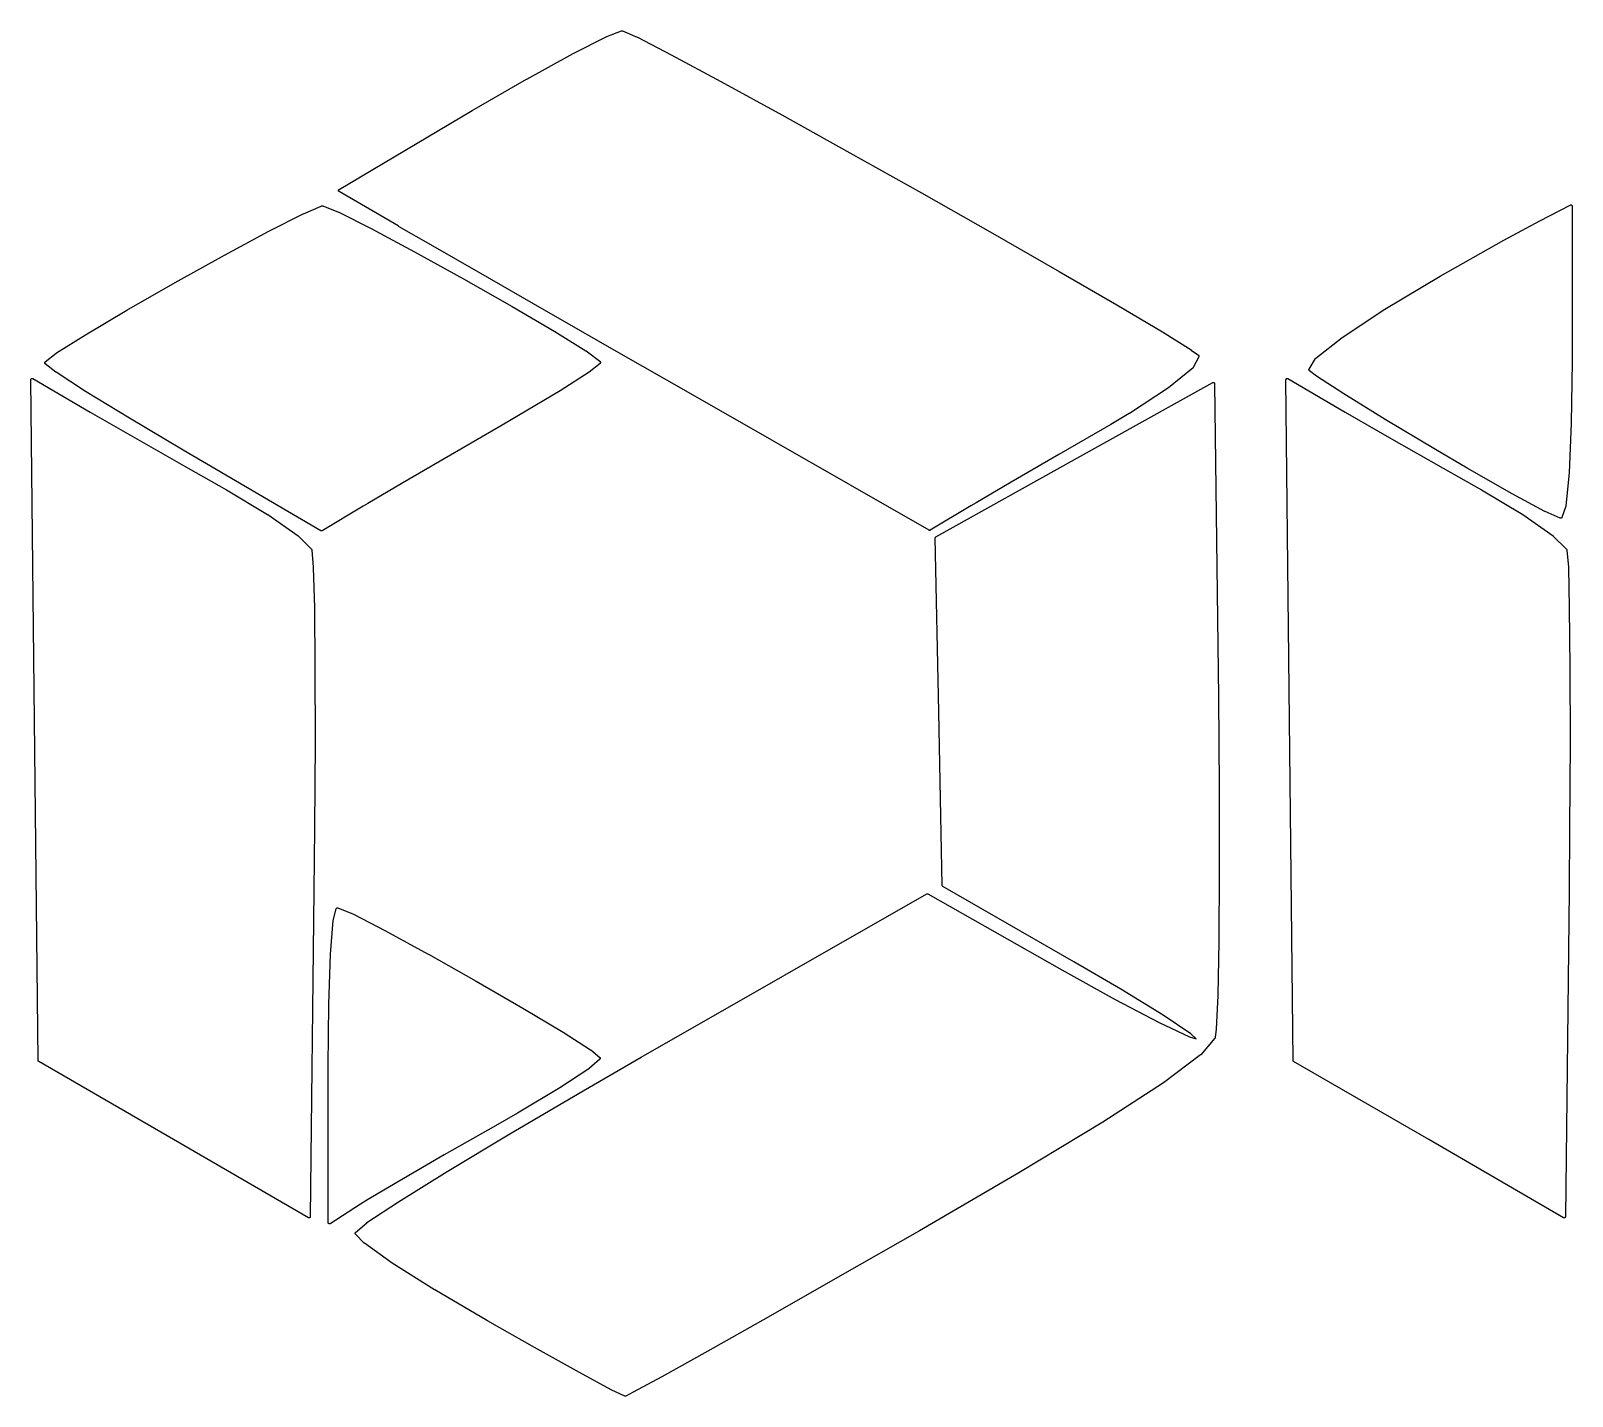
# Model space of a CAD drawing. Header units: inches. Extents: x 37 to 422, y 22 to 313.
# Drawn here: x 97.22 to 116.56, y 246 to 263.13 of the extents above; entities that cross this region are included whole.
import ezdxf

# ---------------------------------------------------------------- set-up
doc = ezdxf.new("R2010")
doc.units = ezdxf.units.IN
doc.header["$MEASUREMENT"] = 0
doc.layers.add('Etching', color=142, linetype='Continuous')

msp = doc.modelspace()

# ---------------------------------------------------------------- linework, layer by layer
at = {"layer": 'Etching', "linetype": 'Continuous'}
for p, q in [((104.024, 262.843), (104.444, 263.055)), ((104.444, 263.056), (104.63, 263.125)), ((104.444, 263.055), (104.444, 263.056)), ((104.444, 263.055), (104.444, 263.055)), ((104.63, 263.125), (104.63, 263.125)), ((104.63, 263.125), (104.63, 263.125)), ((104.63, 263.125), (104.633, 263.125)), ((104.633, 263.125), (104.636, 263.126)), ((104.636, 263.126), (104.636, 263.126)), ((104.636, 263.126), (104.639, 263.125)), ((104.636, 263.126), (104.636, 263.126)), ((104.639, 263.125), (104.639, 263.125)), ((104.639, 263.125), (104.639, 263.124)), ((104.639, 263.124), (104.642, 263.124)), ((104.642, 263.124), (104.825, 263.046)), ((104.825, 263.046), (104.825, 263.045)), ((104.825, 263.045), (104.828, 263.045)), ((104.828, 263.045), (105.254, 262.825)), ((103.439, 262.521), (104.021, 262.843)), ((104.021, 262.843), (104.021, 262.843)), ((104.021, 262.843), (104.024, 262.843)), ((105.254, 262.825), (105.254, 262.825)), ((105.254, 262.825), (105.254, 262.825)), ((105.254, 262.825), (105.875, 262.491)), ((102.755, 262.127), (103.436, 262.521)), ((103.436, 262.521), (103.436, 262.521)), ((103.436, 262.521), (103.439, 262.521)), ((105.875, 262.491), (105.875, 262.491)), ((105.875, 262.491), (105.875, 262.491)), ((105.875, 262.491), (106.64, 262.072)), ((101.084, 261.137), (102.755, 262.127)), ((102.755, 262.127), (102.755, 262.127)), ((102.755, 262.127), (102.755, 262.127)), ((106.64, 262.072), (106.64, 262.072)), ((106.64, 262.072), (106.64, 262.072)), ((106.64, 262.072), (107.495, 261.596)), ((107.495, 261.596), (107.495, 261.596)), ((107.495, 261.596), (107.495, 261.596)), ((107.495, 261.596), (108.395, 261.092)), ((101.075, 261.124), (101.078, 261.126)), ((101.075, 261.123), (101.075, 261.124)), ((101.075, 261.124), (101.075, 261.124)), ((101.078, 261.121), (101.075, 261.123)), ((101.078, 261.131), (101.081, 261.133)), ((101.078, 261.129), (101.078, 261.131)), ((101.078, 261.128), (101.078, 261.129)), ((101.078, 261.129), (101.078, 261.129)), ((101.078, 261.126), (101.078, 261.128)), ((101.078, 261.119), (101.078, 261.121)), ((101.078, 261.118), (101.078, 261.119)), ((101.078, 261.119), (101.078, 261.119)), ((101.078, 261.116), (101.078, 261.118)), ((101.081, 261.114), (101.078, 261.116)), ((101.081, 261.135), (101.084, 261.137)), ((101.081, 261.133), (101.081, 261.135)), ((101.081, 261.133), (101.081, 261.133)), ((101.081, 261.133), (101.081, 261.133)), ((101.081, 261.112), (101.081, 261.114)), ((101.081, 261.114), (101.081, 261.114)), ((101.081, 261.114), (101.081, 261.114)), ((101.084, 261.111), (101.081, 261.112)), ((101.825, 260.679), (101.084, 261.111)), ((100.637, 260.832), (100.862, 260.928)), ((100.862, 260.928), (100.865, 260.929)), ((100.865, 260.929), (100.877, 260.93)), ((100.865, 260.929), (100.865, 260.929)), ((100.877, 260.93), (100.88, 260.931)), ((100.877, 260.93), (100.877, 260.93)), ((100.88, 260.931), (100.88, 260.93)), ((100.88, 260.93), (100.883, 260.93)), ((100.883, 260.93), (100.883, 260.93)), ((100.883, 260.93), (100.883, 260.93)), ((100.883, 260.93), (101.078, 260.852)), ((108.395, 261.092), (108.395, 261.092)), ((108.395, 261.092), (108.395, 261.092)), ((108.395, 261.092), (109.286, 260.587)), ((116.153, 260.741), (116.534, 260.941)), ((116.534, 260.941), (116.537, 260.942)), ((116.537, 260.942), (116.54, 260.942)), ((116.54, 260.942), (116.54, 260.942)), ((116.54, 260.942), (116.54, 260.942)), ((116.54, 260.942), (116.543, 260.942)), ((116.543, 260.942), (116.546, 260.942)), ((116.546, 260.942), (116.546, 260.942)), ((116.546, 260.942), (116.546, 260.942)), ((116.546, 260.942), (116.549, 260.941)), ((116.549, 260.941), (116.549, 260.941)), ((116.549, 260.941), (116.549, 260.94)), ((116.549, 260.94), (116.549, 260.94)), ((116.549, 260.94), (116.552, 260.939)), ((116.552, 260.939), (116.555, 260.937)), ((116.555, 260.937), (116.555, 260.937)), ((116.555, 260.937), (116.555, 260.937)), ((116.555, 260.937), (116.555, 260.935)), ((116.555, 260.935), (116.555, 260.933)), ((116.555, 260.933), (116.555, 260.932)), ((116.555, 260.932), (116.558, 260.932)), ((116.558, 260.932), (116.558, 260.93)), ((116.558, 260.93), (116.558, 260.927)), ((116.558, 260.927), (116.558, 258.974)), ((100.205, 260.613), (100.634, 260.831)), ((100.634, 260.831), (100.634, 260.832)), ((100.634, 260.832), (100.637, 260.832)), ((101.078, 260.852), (101.078, 260.852)), ((101.078, 260.852), (101.081, 260.852)), ((101.081, 260.852), (101.486, 260.647)), ((115.7, 260.499), (116.153, 260.741)), ((116.153, 260.741), (116.153, 260.741)), ((116.153, 260.741), (116.153, 260.741)), ((99.647, 260.311), (100.205, 260.613)), ((100.205, 260.613), (100.205, 260.613)), ((100.205, 260.613), (100.205, 260.613)), ((101.486, 260.647), (101.486, 260.647)), ((101.486, 260.647), (101.486, 260.647)), ((101.486, 260.647), (102.032, 260.354)), ((101.84, 260.669), (101.825, 260.679)), ((101.825, 260.679), (101.825, 260.679)), ((102.236, 260.441), (101.84, 260.669)), ((101.84, 260.669), (101.84, 260.669)), ((101.84, 260.669), (101.84, 260.669)), ((109.286, 260.587), (109.286, 260.587)), ((109.286, 260.587), (109.286, 260.587)), ((109.286, 260.587), (110.12, 260.109)), ((102.032, 260.354), (102.032, 260.354)), ((102.032, 260.354), (102.032, 260.354)), ((102.032, 260.354), (102.647, 260.014)), ((102.863, 260.081), (102.236, 260.441)), ((102.236, 260.441), (102.236, 260.441)), ((102.236, 260.441), (102.236, 260.441)), ((114.902, 260.05), (115.7, 260.499)), ((115.7, 260.499), (115.7, 260.499)), ((115.7, 260.499), (115.7, 260.499)), ((99.029, 259.967), (99.647, 260.311)), ((99.647, 260.311), (99.647, 260.311)), ((99.647, 260.311), (99.647, 260.311)), ((98.423, 259.622), (99.029, 259.967)), ((99.029, 259.967), (99.029, 259.967)), ((99.029, 259.967), (99.029, 259.967)), ((102.647, 260.014), (102.647, 260.014)), ((102.647, 260.014), (102.647, 260.014)), ((102.647, 260.014), (103.256, 259.667)), ((103.661, 259.623), (102.863, 260.081)), ((102.863, 260.081), (102.863, 260.081)), ((102.863, 260.081), (102.863, 260.081)), ((110.12, 260.109), (110.12, 260.109)), ((110.12, 260.109), (110.12, 260.109)), ((110.12, 260.109), (110.846, 259.687)), ((114.209, 259.634), (114.902, 260.05)), ((114.902, 260.05), (114.902, 260.05)), ((114.902, 260.05), (114.902, 260.05)), ((97.904, 259.314), (98.423, 259.622)), ((98.423, 259.622), (98.423, 259.622)), ((98.423, 259.622), (98.423, 259.622)), ((103.256, 259.667), (103.256, 259.667)), ((103.256, 259.667), (103.256, 259.667)), ((103.256, 259.667), (103.793, 259.353)), ((104.567, 259.103), (103.661, 259.623)), ((103.661, 259.623), (103.661, 259.623)), ((103.661, 259.623), (103.661, 259.623)), ((110.846, 259.687), (110.846, 259.687)), ((110.846, 259.687), (110.846, 259.687)), ((110.846, 259.687), (111.416, 259.349)), ((113.672, 259.28), (114.209, 259.633)), ((114.209, 259.633), (114.209, 259.634)), ((114.209, 259.633), (114.209, 259.633)), ((97.538, 259.085), (97.901, 259.314)), ((97.901, 259.314), (97.901, 259.314)), ((97.901, 259.314), (97.904, 259.314)), ((103.793, 259.353), (103.793, 259.353)), ((103.793, 259.353), (103.793, 259.353)), ((103.793, 259.353), (104.183, 259.112)), ((111.416, 259.349), (111.416, 259.349)), ((111.416, 259.349), (111.416, 259.349)), ((111.416, 259.349), (111.776, 259.123)), ((113.342, 259.02), (113.672, 259.279)), ((113.672, 259.279), (113.672, 259.28)), ((113.672, 259.28), (113.672, 259.28)), ((97.397, 258.974), (97.535, 259.084)), ((97.535, 259.084), (97.538, 259.085)), ((97.538, 259.085), (97.538, 259.085)), ((104.183, 259.112), (104.183, 259.112)), ((104.183, 259.112), (104.186, 259.112)), ((104.186, 259.112), (104.357, 258.984)), ((104.357, 258.984), (104.357, 258.983)), ((104.357, 258.983), (104.36, 258.983)), ((104.36, 258.983), (104.36, 258.982)), ((104.36, 258.982), (104.36, 258.981)), ((104.36, 258.981), (104.36, 258.979)), ((104.36, 258.979), (104.36, 258.978)), ((104.36, 258.978), (104.363, 258.972)), ((105.527, 258.554), (104.567, 259.103)), ((104.567, 259.103), (104.567, 259.103)), ((111.776, 259.123), (111.776, 259.123)), ((111.776, 259.123), (111.776, 259.122)), ((111.776, 259.122), (111.869, 259.056)), ((111.872, 259.037), (111.803, 258.903)), ((111.869, 259.056), (111.869, 259.056)), ((111.869, 259.056), (111.869, 259.056)), ((111.869, 259.056), (111.872, 259.054)), ((111.872, 259.054), (111.872, 259.052)), ((111.872, 259.052), (111.872, 259.052)), ((111.872, 259.052), (111.872, 259.052)), ((111.872, 259.052), (111.875, 259.049)), ((111.875, 259.04), (111.872, 259.037)), ((111.872, 259.037), (111.872, 259.037)), ((111.872, 259.037), (111.872, 259.037)), ((111.875, 259.049), (111.875, 259.047)), ((111.875, 259.047), (111.875, 259.047)), ((111.875, 259.047), (111.875, 259.047)), ((111.875, 259.047), (111.875, 259.045)), ((111.875, 259.045), (111.875, 259.042)), ((111.875, 259.042), (111.875, 259.042)), ((111.875, 259.042), (111.875, 259.042)), ((111.875, 259.042), (111.875, 259.04)), ((113.258, 258.883), (113.336, 259.016)), ((113.336, 259.016), (113.339, 259.018)), ((113.336, 259.016), (113.336, 259.016)), ((113.336, 259.016), (113.336, 259.016)), ((113.339, 259.018), (113.339, 259.02)), ((113.339, 259.02), (113.342, 259.02)), ((113.342, 259.02), (113.342, 259.02)), ((97.394, 258.97), (97.397, 258.972)), ((97.394, 258.968), (97.394, 258.97)), ((97.394, 258.97), (97.394, 258.97)), ((97.394, 258.97), (97.394, 258.97)), ((97.394, 258.965), (97.394, 258.968)), ((97.394, 258.962), (97.394, 258.965)), ((97.394, 258.965), (97.394, 258.965)), ((97.394, 258.965), (97.394, 258.965)), ((97.394, 258.96), (97.394, 258.962)), ((97.394, 258.959), (97.394, 258.96)), ((97.394, 258.96), (97.394, 258.96)), ((97.394, 258.958), (97.394, 258.959)), ((97.394, 258.955), (97.394, 258.958)), ((97.397, 258.953), (97.394, 258.955)), ((97.394, 258.955), (97.394, 258.955)), ((97.394, 258.955), (97.394, 258.955)), ((97.397, 258.972), (97.397, 258.974)), ((97.397, 258.974), (97.397, 258.974)), ((97.397, 258.974), (97.397, 258.974)), ((97.397, 258.951), (97.397, 258.953)), ((97.532, 258.845), (97.397, 258.951)), ((97.397, 258.951), (97.397, 258.951)), ((97.397, 258.951), (97.397, 258.951)), ((97.535, 258.844), (97.532, 258.845)), ((97.532, 258.845), (97.532, 258.845)), ((97.904, 258.604), (97.535, 258.844)), ((104.222, 258.844), (103.859, 258.612)), ((104.225, 258.845), (104.222, 258.845)), ((104.222, 258.845), (104.222, 258.844)), ((104.36, 258.955), (104.225, 258.845)), ((104.363, 258.957), (104.36, 258.956)), ((104.36, 258.956), (104.36, 258.955)), ((104.363, 258.972), (104.363, 258.97)), ((104.363, 258.97), (104.366, 258.968)), ((104.366, 258.962), (104.363, 258.96)), ((104.363, 258.96), (104.363, 258.959)), ((104.363, 258.959), (104.363, 258.958)), ((104.363, 258.958), (104.363, 258.957)), ((104.366, 258.968), (104.366, 258.968)), ((104.366, 258.968), (104.366, 258.967)), ((104.366, 258.967), (104.366, 258.965)), ((104.366, 258.965), (104.366, 258.963)), ((104.366, 258.963), (104.366, 258.962)), ((104.366, 258.962), (104.366, 258.962)), ((111.8, 258.898), (111.491, 258.648)), ((111.803, 258.9), (111.8, 258.899)), ((111.8, 258.899), (111.8, 258.899)), ((111.8, 258.899), (111.8, 258.898)), ((111.803, 258.903), (111.803, 258.902)), ((111.803, 258.902), (111.803, 258.902)), ((111.803, 258.902), (111.803, 258.9)), ((113.255, 258.878), (113.258, 258.88)), ((113.255, 258.877), (113.255, 258.878)), ((113.255, 258.875), (113.255, 258.877)), ((113.255, 258.877), (113.255, 258.877)), ((113.255, 258.873), (113.255, 258.875)), ((113.255, 258.872), (113.255, 258.873)), ((113.258, 258.87), (113.255, 258.872)), ((113.255, 258.872), (113.255, 258.872)), ((113.258, 258.882), (113.258, 258.883)), ((113.258, 258.88), (113.258, 258.882)), ((113.258, 258.882), (113.258, 258.882)), ((113.258, 258.868), (113.258, 258.87)), ((113.258, 258.867), (113.258, 258.868)), ((113.258, 258.865), (113.258, 258.867)), ((113.258, 258.867), (113.258, 258.867)), ((113.261, 258.864), (113.258, 258.865)), ((113.261, 258.863), (113.261, 258.864)), ((113.351, 258.796), (113.261, 258.863)), ((113.261, 258.863), (113.261, 258.863)), ((113.351, 258.795), (113.351, 258.796)), ((113.351, 258.796), (113.351, 258.796)), ((113.693, 258.573), (113.351, 258.795)), ((116.558, 258.974), (116.546, 258.207)), ((116.558, 258.974), (116.558, 258.974)), ((116.558, 258.974), (116.558, 258.974)), ((97.217, 258.755), (97.22, 258.757)), ((97.217, 258.752), (97.217, 258.755)), ((97.217, 258.755), (97.217, 258.755)), ((97.217, 258.755), (97.217, 258.755)), ((97.217, 258.75), (97.217, 258.752)), ((97.307, 250.211), (97.217, 258.75)), ((97.217, 258.75), (97.217, 258.75)), ((97.217, 258.75), (97.217, 258.75)), ((97.22, 258.76), (97.223, 258.761)), ((97.22, 258.759), (97.22, 258.76)), ((97.22, 258.76), (97.22, 258.76)), ((97.22, 258.757), (97.22, 258.759)), ((97.223, 258.761), (97.226, 258.763)), ((97.226, 258.764), (97.229, 258.765)), ((97.226, 258.763), (97.226, 258.764)), ((97.226, 258.763), (97.226, 258.763)), ((97.226, 258.763), (97.226, 258.763)), ((97.229, 258.765), (97.229, 258.765)), ((97.229, 258.765), (97.229, 258.765)), ((97.229, 258.765), (97.232, 258.765)), ((97.232, 258.765), (97.235, 258.765)), ((97.235, 258.765), (97.235, 258.765)), ((97.235, 258.765), (97.238, 258.764)), ((97.235, 258.765), (97.235, 258.765)), ((97.238, 258.764), (97.241, 258.763)), ((97.241, 258.763), (97.241, 258.763)), ((97.241, 258.763), (97.241, 258.763)), ((97.241, 258.763), (97.961, 258.343)), ((98.456, 258.266), (97.904, 258.604)), ((97.904, 258.604), (97.904, 258.604)), ((97.904, 258.604), (97.904, 258.604)), ((103.859, 258.612), (103.337, 258.299)), ((103.859, 258.612), (103.859, 258.612)), ((103.859, 258.612), (103.859, 258.612)), ((110.312, 257.747), (112.049, 258.713)), ((111.491, 258.647), (111.002, 258.327)), ((111.491, 258.648), (111.491, 258.648)), ((111.491, 258.648), (111.491, 258.647)), ((112.049, 258.714), (112.052, 258.715)), ((112.049, 258.713), (112.049, 258.714)), ((112.052, 258.715), (112.052, 258.715)), ((112.052, 258.715), (112.052, 258.715)), ((112.052, 258.715), (112.055, 258.715)), ((112.055, 258.715), (112.058, 258.715)), ((112.058, 258.715), (112.058, 258.715)), ((112.058, 258.715), (112.058, 258.715)), ((112.058, 258.715), (112.061, 258.714)), ((112.061, 258.714), (112.061, 258.713)), ((112.061, 258.713), (112.061, 258.713)), ((112.061, 258.713), (112.064, 258.713)), ((112.064, 258.713), (112.064, 258.711)), ((112.064, 258.711), (112.067, 258.71)), ((112.067, 258.71), (112.067, 258.71)), ((112.067, 258.71), (112.067, 258.709)), ((112.067, 258.709), (112.067, 258.707)), ((112.067, 258.707), (112.07, 258.705)), ((112.07, 258.705), (112.07, 258.705)), ((112.07, 258.705), (112.07, 258.705)), ((112.07, 258.705), (112.07, 258.702)), ((112.07, 258.702), (112.07, 258.7)), ((112.07, 258.7), (112.118, 254.77)), ((112.964, 258.75), (112.967, 258.752)), ((113.012, 254.48), (112.964, 258.75)), ((112.964, 258.75), (112.964, 258.75)), ((112.964, 258.75), (112.964, 258.75)), ((112.967, 258.757), (112.97, 258.759)), ((112.967, 258.755), (112.967, 258.757)), ((112.967, 258.752), (112.967, 258.755)), ((112.967, 258.755), (112.967, 258.755)), ((112.967, 258.755), (112.967, 258.755)), ((112.97, 258.761), (112.973, 258.763)), ((112.97, 258.76), (112.97, 258.761)), ((112.97, 258.759), (112.97, 258.76)), ((112.97, 258.76), (112.97, 258.76)), ((112.973, 258.763), (112.976, 258.764)), ((112.973, 258.763), (112.973, 258.763)), ((112.973, 258.763), (112.973, 258.763)), ((112.976, 258.764), (112.979, 258.765)), ((112.979, 258.765), (112.979, 258.765)), ((112.979, 258.765), (112.979, 258.765)), ((112.979, 258.765), (112.979, 258.765)), ((112.979, 258.765), (112.982, 258.765)), ((112.982, 258.765), (112.982, 258.765)), ((112.982, 258.765), (112.985, 258.764)), ((112.982, 258.765), (112.982, 258.765)), ((112.985, 258.764), (112.988, 258.763)), ((112.988, 258.763), (112.988, 258.763)), ((112.988, 258.763), (112.988, 258.763)), ((112.988, 258.763), (113.711, 258.343)), ((108.488, 256.861), (105.527, 258.554)), ((105.527, 258.554), (105.527, 258.554)), ((114.212, 258.251), (113.693, 258.573)), ((113.693, 258.573), (113.693, 258.573)), ((113.693, 258.573), (113.693, 258.573)), ((97.961, 258.343), (98.516, 258.026)), ((99.128, 257.867), (98.456, 258.266)), ((98.456, 258.266), (98.456, 258.266)), ((98.456, 258.266), (98.456, 258.266)), ((103.337, 258.299), (103.13, 258.178)), ((103.337, 258.299), (103.337, 258.299)), ((103.337, 258.299), (103.337, 258.299)), ((110.999, 258.326), (110.768, 258.188)), ((111.002, 258.327), (110.999, 258.327)), ((110.999, 258.327), (110.999, 258.326)), ((113.711, 258.343), (114.263, 258.026)), ((114.842, 257.874), (114.212, 258.251)), ((114.212, 258.251), (114.212, 258.251)), ((114.212, 258.251), (114.212, 258.251)), ((116.546, 258.206), (116.519, 257.582)), ((116.546, 258.207), (116.546, 258.207)), ((116.546, 258.207), (116.546, 258.206)), ((98.516, 258.026), (99.191, 257.642)), ((103.13, 258.178), (102.485, 257.804)), ((103.13, 258.178), (103.13, 258.178)), ((103.13, 258.178), (103.13, 258.178)), ((110.768, 258.188), (110.117, 257.813)), ((110.768, 258.188), (110.768, 258.188)), ((110.768, 258.188), (110.768, 258.188)), ((114.263, 258.026), (114.938, 257.642)), ((100.856, 256.855), (99.128, 257.867)), ((99.128, 257.867), (99.128, 257.867)), ((99.128, 257.867), (99.128, 257.867)), ((115.241, 257.639), (114.842, 257.874)), ((114.842, 257.874), (114.842, 257.874)), ((114.842, 257.874), (114.842, 257.874)), ((99.191, 257.642), (99.191, 257.642)), ((99.191, 257.642), (99.674, 257.37)), ((102.485, 257.804), (101.885, 257.456)), ((102.485, 257.804), (102.485, 257.804)), ((108.575, 256.78), (110.312, 257.747)), ((110.117, 257.813), (109.52, 257.464)), ((110.117, 257.813), (110.117, 257.813)), ((110.312, 257.747), (110.312, 257.747)), ((114.938, 257.642), (114.938, 257.642)), ((114.938, 257.642), (115.421, 257.37)), ((115.805, 257.319), (115.241, 257.639)), ((115.241, 257.639), (115.241, 257.639)), ((115.241, 257.639), (115.241, 257.639)), ((101.885, 257.456), (101.447, 257.198)), ((109.52, 257.464), (109.079, 257.205)), ((109.52, 257.464), (109.52, 257.464)), ((116.519, 257.581), (116.477, 257.166)), ((116.519, 257.582), (116.519, 257.582)), ((116.519, 257.582), (116.519, 257.581)), ((99.674, 257.37), (99.674, 257.37)), ((99.674, 257.37), (99.674, 257.369)), ((99.674, 257.369), (100.187, 257.06)), ((115.421, 257.37), (115.421, 257.37)), ((115.421, 257.37), (115.421, 257.369)), ((115.421, 257.369), (115.937, 257.06)), ((116.216, 257.097), (115.805, 257.319)), ((115.805, 257.319), (115.805, 257.319)), ((115.805, 257.319), (115.805, 257.319)), ((100.187, 257.06), (100.187, 257.06)), ((100.187, 257.06), (100.19, 257.06)), ((100.19, 257.06), (100.571, 256.79)), ((101.387, 257.163), (100.874, 256.855)), ((101.447, 257.198), (101.387, 257.163)), ((109.013, 257.166), (108.503, 256.861)), ((109.079, 257.205), (109.013, 257.166)), ((115.937, 257.06), (115.937, 257.06)), ((115.937, 257.06), (115.937, 257.06)), ((115.937, 257.06), (116.321, 256.79)), ((116.219, 257.097), (116.216, 257.097)), ((116.408, 257.013), (116.219, 257.097)), ((116.219, 257.097), (116.219, 257.097)), ((116.477, 257.162), (116.429, 257.022)), ((116.477, 257.166), (116.477, 257.164)), ((116.477, 257.164), (116.477, 257.162)), ((100.859, 256.855), (100.856, 256.855)), ((100.856, 256.855), (100.856, 256.855)), ((100.859, 256.854), (100.859, 256.855)), ((100.862, 256.853), (100.859, 256.854)), ((100.865, 256.853), (100.862, 256.853)), ((100.862, 256.853), (100.862, 256.853)), ((100.862, 256.853), (100.862, 256.853)), ((100.868, 256.853), (100.865, 256.853)), ((100.871, 256.854), (100.868, 256.853)), ((100.868, 256.853), (100.868, 256.853)), ((100.868, 256.853), (100.868, 256.853)), ((100.874, 256.855), (100.871, 256.855)), ((100.871, 256.855), (100.871, 256.855)), ((100.871, 256.855), (100.871, 256.854)), ((108.491, 256.86), (108.488, 256.861)), ((108.488, 256.861), (108.488, 256.861)), ((108.488, 256.861), (108.488, 256.861)), ((108.494, 256.859), (108.491, 256.86)), ((108.497, 256.859), (108.494, 256.859)), ((108.494, 256.859), (108.494, 256.859)), ((108.494, 256.859), (108.494, 256.859)), ((108.494, 256.859), (108.494, 256.859)), ((108.5, 256.86), (108.497, 256.859)), ((108.497, 256.859), (108.497, 256.859)), ((108.497, 256.859), (108.497, 256.859)), ((108.503, 256.861), (108.5, 256.86)), ((108.503, 256.861), (108.503, 256.861)), ((108.503, 256.861), (108.503, 256.861)), ((116.411, 257.012), (116.408, 257.013)), ((116.414, 257.012), (116.411, 257.012)), ((116.417, 257.012), (116.414, 257.012)), ((116.414, 257.012), (116.414, 257.012)), ((116.414, 257.012), (116.414, 257.012)), ((116.42, 257.012), (116.417, 257.012)), ((116.417, 257.012), (116.417, 257.012)), ((116.423, 257.014), (116.42, 257.013)), ((116.42, 257.013), (116.42, 257.012)), ((116.42, 257.012), (116.42, 257.012)), ((116.426, 257.016), (116.423, 257.015)), ((116.423, 257.015), (116.423, 257.014)), ((116.423, 257.014), (116.423, 257.014)), ((116.429, 257.018), (116.426, 257.018)), ((116.426, 257.018), (116.426, 257.017)), ((116.426, 257.017), (116.426, 257.016)), ((116.429, 257.022), (116.429, 257.02)), ((116.429, 257.02), (116.429, 257.018)), ((100.571, 256.79), (100.574, 256.789)), ((100.574, 256.789), (100.574, 256.788)), ((100.574, 256.788), (100.739, 256.623)), ((108.566, 256.767), (108.569, 256.769)), ((108.611, 254.586), (108.566, 256.767)), ((108.566, 256.767), (108.569, 256.767)), ((108.569, 256.767), (108.566, 256.767)), ((108.569, 256.774), (108.572, 256.776)), ((108.569, 256.772), (108.569, 256.774)), ((108.569, 256.769), (108.569, 256.772)), ((108.569, 256.772), (108.569, 256.772)), ((108.569, 256.772), (108.569, 256.772)), ((108.572, 256.778), (108.575, 256.78)), ((108.572, 256.777), (108.572, 256.778)), ((108.572, 256.776), (108.572, 256.777)), ((108.572, 256.777), (108.572, 256.777)), ((108.575, 256.78), (108.575, 256.78)), ((108.575, 256.78), (108.575, 256.78)), ((116.321, 256.79), (116.321, 256.789)), ((116.321, 256.789), (116.321, 256.788)), ((116.321, 256.788), (116.486, 256.623)), ((100.739, 256.623), (100.739, 256.621)), ((100.739, 256.621), (100.742, 256.619)), ((100.742, 256.619), (100.742, 256.619)), ((100.742, 256.619), (100.742, 256.619)), ((100.742, 256.619), (100.742, 256.617)), ((100.742, 256.617), (100.742, 256.613)), ((100.742, 256.613), (100.76, 256.397)), ((116.486, 256.623), (116.489, 256.621)), ((116.489, 256.621), (116.489, 256.619)), ((116.489, 256.619), (116.489, 256.619)), ((116.489, 256.619), (116.489, 256.619)), ((116.489, 256.619), (116.489, 256.617)), ((116.489, 256.617), (116.489, 256.613)), ((116.489, 256.613), (116.51, 256.397)), ((100.76, 256.397), (100.76, 256.397)), ((100.76, 256.397), (100.76, 256.396)), ((100.76, 256.396), (100.775, 255.89)), ((116.51, 256.397), (116.51, 256.397)), ((116.51, 256.397), (116.51, 256.396)), ((116.51, 256.396), (116.522, 255.89)), ((100.775, 255.89), (100.775, 255.89)), ((100.775, 255.89), (100.775, 255.89)), ((100.775, 255.89), (100.781, 255.143)), ((116.522, 255.89), (116.522, 255.89)), ((116.522, 255.89), (116.522, 255.89)), ((116.522, 255.89), (116.528, 255.143)), ((100.781, 255.143), (100.781, 255.143)), ((100.781, 255.143), (100.781, 255.143)), ((100.781, 255.143), (100.784, 254.205)), ((116.528, 255.143), (116.528, 255.143)), ((116.528, 255.143), (116.528, 255.143)), ((116.528, 255.143), (116.531, 254.205)), ((112.118, 254.77), (112.118, 254.77)), ((112.118, 254.77), (112.118, 254.77)), ((112.118, 254.77), (112.127, 253.633)), ((108.653, 252.406), (108.611, 254.586)), ((113.057, 250.211), (113.012, 254.48)), ((113.012, 254.48), (113.012, 254.48)), ((100.784, 254.205), (100.778, 253.125)), ((100.784, 254.205), (100.784, 254.205)), ((100.784, 254.205), (100.784, 254.205)), ((116.531, 254.205), (116.525, 253.125)), ((116.531, 254.205), (116.531, 254.205)), ((116.531, 254.205), (116.531, 254.205)), ((112.127, 253.633), (112.127, 253.633)), ((112.127, 253.633), (112.127, 253.633)), ((112.127, 253.633), (112.13, 252.595)), ((100.778, 253.125), (100.769, 252.337)), ((100.778, 253.125), (100.778, 253.125)), ((100.778, 253.125), (100.778, 253.125)), ((116.525, 253.125), (116.519, 252.337)), ((116.525, 253.125), (116.525, 253.125)), ((116.525, 253.125), (116.525, 253.125)), ((112.13, 252.595), (112.124, 251.709)), ((112.13, 252.595), (112.13, 252.595)), ((112.13, 252.595), (112.13, 252.595)), ((108.653, 252.404), (108.653, 252.406)), ((108.653, 252.401), (108.653, 252.404)), ((108.656, 252.399), (108.653, 252.401)), ((108.653, 252.401), (108.653, 252.401)), ((108.653, 252.401), (108.653, 252.401)), ((100.769, 252.337), (100.724, 248.252)), ((100.769, 252.337), (100.769, 252.337)), ((100.769, 252.337), (100.769, 252.337)), ((104.876, 250.251), (108.458, 252.3)), ((108.458, 252.3), (108.461, 252.301)), ((108.461, 252.301), (108.461, 252.302)), ((108.461, 252.302), (108.461, 252.302)), ((108.461, 252.302), (108.461, 252.302)), ((108.461, 252.302), (108.464, 252.302)), ((108.464, 252.302), (108.467, 252.302)), ((108.467, 252.302), (108.467, 252.302)), ((108.467, 252.302), (108.467, 252.302)), ((108.467, 252.302), (108.47, 252.301)), ((108.47, 252.301), (108.473, 252.3)), ((108.473, 252.3), (110.153, 251.349)), ((108.656, 252.397), (108.656, 252.399)), ((108.656, 252.396), (108.656, 252.397)), ((108.659, 252.395), (108.656, 252.396)), ((108.656, 252.396), (108.656, 252.396)), ((108.662, 252.393), (108.659, 252.395)), ((110.306, 251.45), (108.662, 252.393)), ((116.519, 252.337), (116.474, 248.252)), ((116.519, 252.337), (116.519, 252.337)), ((116.519, 252.337), (116.519, 252.337)), ((101.012, 251.968), (101.048, 252.114)), ((101.048, 252.114), (101.051, 252.116)), ((101.051, 252.119), (101.054, 252.12)), ((101.051, 252.118), (101.051, 252.119)), ((101.051, 252.119), (101.051, 252.119)), ((101.051, 252.116), (101.051, 252.118)), ((101.054, 252.122), (101.057, 252.123)), ((101.054, 252.12), (101.054, 252.122)), ((101.054, 252.122), (101.054, 252.122)), ((101.054, 252.122), (101.054, 252.122)), ((101.057, 252.123), (101.06, 252.125)), ((101.06, 252.125), (101.06, 252.125)), ((101.06, 252.125), (101.06, 252.125)), ((101.06, 252.125), (101.063, 252.125)), ((101.063, 252.125), (101.066, 252.125)), ((101.066, 252.125), (101.066, 252.125)), ((101.066, 252.125), (101.066, 252.125)), ((101.066, 252.125), (101.069, 252.124)), ((101.066, 252.125), (101.066, 252.125)), ((101.069, 252.124), (101.264, 252.046)), ((101.264, 252.046), (101.264, 252.046)), ((101.264, 252.046), (101.264, 252.046)), ((101.264, 252.046), (101.666, 251.839)), ((100.979, 251.544), (101.012, 251.965)), ((101.012, 251.966), (101.012, 251.968)), ((101.012, 251.965), (101.012, 251.966)), ((101.666, 251.839), (101.666, 251.839)), ((101.666, 251.839), (101.666, 251.839)), ((101.666, 251.839), (102.203, 251.546)), ((112.124, 251.709), (112.112, 251.028)), ((112.124, 251.709), (112.124, 251.709)), ((112.124, 251.709), (112.124, 251.709)), ((100.958, 250.915), (100.979, 251.544)), ((100.979, 251.544), (100.979, 251.544)), ((100.979, 251.544), (100.979, 251.544)), ((102.203, 251.546), (102.203, 251.546)), ((102.203, 251.546), (102.206, 251.546)), ((102.206, 251.546), (102.803, 251.208)), ((110.894, 251.107), (110.306, 251.45)), ((110.153, 251.349), (110.153, 251.349)), ((110.153, 251.349), (110.822, 250.978)), ((102.803, 251.208), (102.803, 251.208)), ((102.803, 251.208), (102.803, 251.208)), ((102.803, 251.208), (103.391, 250.868)), ((111.425, 250.779), (110.894, 251.107)), ((100.949, 250.144), (100.958, 250.914)), ((100.958, 250.914), (100.958, 250.915)), ((100.958, 250.915), (100.958, 250.915)), ((103.391, 250.868), (103.391, 250.868)), ((103.391, 250.868), (103.391, 250.868)), ((103.391, 250.868), (103.895, 250.567)), ((110.822, 250.978), (111.377, 250.687)), ((112.112, 251.028), (112.091, 250.604)), ((112.112, 251.028), (112.112, 251.028)), ((112.112, 251.028), (112.112, 251.028)), ((111.377, 250.687), (111.755, 250.508)), ((111.773, 250.546), (111.425, 250.779)), ((103.895, 250.567), (103.895, 250.567)), ((103.895, 250.567), (103.895, 250.566)), ((103.895, 250.566), (104.24, 250.346)), ((111.755, 250.508), (111.839, 250.484)), ((111.839, 250.484), (111.773, 250.546)), ((112.076, 250.492), (111.899, 250.283)), ((112.079, 250.495), (112.076, 250.493)), ((112.076, 250.493), (112.076, 250.492)), ((112.091, 250.603), (112.079, 250.5)), ((112.079, 250.5), (112.079, 250.498)), ((112.079, 250.498), (112.079, 250.496)), ((112.079, 250.496), (112.079, 250.496)), ((112.079, 250.496), (112.079, 250.495)), ((112.091, 250.604), (112.091, 250.604)), ((112.091, 250.604), (112.091, 250.603)), ((104.24, 250.346), (104.24, 250.346)), ((104.24, 250.346), (104.243, 250.345)), ((104.243, 250.345), (104.357, 250.25)), ((111.896, 250.281), (111.428, 249.932)), ((111.899, 250.283), (111.896, 250.283)), ((111.896, 250.283), (111.896, 250.281)), ((97.307, 250.208), (97.307, 250.211)), ((97.31, 250.206), (97.307, 250.208)), ((97.31, 250.205), (97.31, 250.206)), ((97.31, 250.206), (97.31, 250.206)), ((97.31, 250.203), (97.31, 250.205)), ((97.31, 250.201), (97.31, 250.203)), ((97.313, 250.201), (97.31, 250.201)), ((97.31, 250.201), (97.31, 250.201)), ((97.313, 250.199), (97.313, 250.201)), ((97.316, 250.198), (97.313, 250.199)), ((99.008, 249.218), (97.316, 250.198)), ((100.949, 250.143), (100.949, 250.144)), ((100.949, 250.144), (100.949, 250.144)), ((100.949, 248.177), (100.949, 250.143)), ((104.219, 250.108), (103.853, 249.868)), ((104.147, 249.832), (104.876, 250.251)), ((104.222, 250.109), (104.219, 250.108)), ((104.219, 250.108), (104.219, 250.108)), ((104.357, 250.228), (104.222, 250.109)), ((104.357, 250.25), (104.357, 250.249)), ((104.357, 250.249), (104.36, 250.247)), ((104.36, 250.232), (104.357, 250.23)), ((104.357, 250.23), (104.357, 250.228)), ((104.36, 250.247), (104.36, 250.247)), ((104.36, 250.247), (104.36, 250.247)), ((104.36, 250.247), (104.36, 250.244)), ((104.36, 250.244), (104.36, 250.242)), ((104.36, 250.242), (104.36, 250.242)), ((104.36, 250.242), (104.36, 250.242)), ((104.36, 250.242), (104.36, 250.239)), ((104.36, 250.239), (104.36, 250.237)), ((104.36, 250.237), (104.36, 250.237)), ((104.36, 250.237), (104.36, 250.236)), ((104.36, 250.236), (104.36, 250.234)), ((104.36, 250.234), (104.36, 250.232)), ((104.36, 250.232), (104.36, 250.232)), ((104.36, 250.232), (104.36, 250.232)), ((104.876, 250.251), (104.876, 250.251)), ((104.876, 250.251), (104.876, 250.251)), ((113.057, 250.208), (113.057, 250.211)), ((113.057, 250.206), (113.057, 250.208)), ((113.057, 250.205), (113.057, 250.206)), ((113.057, 250.206), (113.057, 250.206)), ((113.057, 250.203), (113.057, 250.205)), ((113.06, 250.201), (113.057, 250.203)), ((113.063, 250.199), (113.06, 250.201)), ((113.06, 250.201), (113.06, 250.201)), ((113.06, 250.201), (113.06, 250.201)), ((113.063, 250.198), (113.063, 250.199)), ((114.758, 249.218), (113.063, 250.198)), ((111.428, 249.932), (110.669, 249.439)), ((111.428, 249.932), (111.428, 249.932)), ((111.428, 249.932), (111.428, 249.932)), ((103.229, 249.292), (104.147, 249.832)), ((103.853, 249.868), (103.322, 249.551)), ((103.853, 249.868), (103.853, 249.868)), ((103.853, 249.868), (103.853, 249.868)), ((104.147, 249.832), (104.147, 249.832)), ((104.147, 249.832), (104.147, 249.832)), ((103.322, 249.551), (103.046, 249.392)), ((103.322, 249.551), (103.322, 249.551)), ((103.322, 249.551), (103.322, 249.551)), ((103.046, 249.392), (102.404, 249.026)), ((103.046, 249.392), (103.046, 249.392)), ((103.046, 249.392), (103.046, 249.392)), ((110.669, 249.439), (109.616, 248.801)), ((110.669, 249.439), (110.669, 249.439)), ((110.669, 249.439), (110.669, 249.439)), ((100.703, 248.239), (99.008, 249.218)), ((102.443, 248.82), (103.229, 249.292)), ((103.229, 249.292), (103.229, 249.292)), ((103.229, 249.292), (103.229, 249.292)), ((116.45, 248.239), (114.758, 249.218)), ((102.404, 249.026), (101.837, 248.697)), ((102.404, 249.026), (102.404, 249.026)), ((101.831, 248.44), (102.443, 248.82)), ((102.443, 248.82), (102.443, 248.82)), ((102.443, 248.82), (102.443, 248.82)), ((109.616, 248.801), (108.368, 248.076)), ((109.616, 248.801), (109.616, 248.801)), ((109.616, 248.801), (109.616, 248.801)), ((101.837, 248.697), (101.435, 248.459)), ((101.837, 248.697), (101.837, 248.697)), ((101.354, 248.408), (100.973, 248.164)), ((101.435, 248.459), (101.354, 248.408)), ((101.435, 248.177), (101.831, 248.44)), ((101.831, 248.44), (101.831, 248.44)), ((101.831, 248.44), (101.831, 248.44)), ((100.703, 248.238), (100.703, 248.239)), ((100.706, 248.237), (100.703, 248.238)), ((100.709, 248.237), (100.706, 248.237)), ((100.706, 248.237), (100.706, 248.237)), ((100.706, 248.237), (100.706, 248.237)), ((100.712, 248.237), (100.709, 248.237)), ((100.715, 248.238), (100.712, 248.237)), ((100.712, 248.237), (100.712, 248.237)), ((100.712, 248.237), (100.712, 248.237)), ((100.718, 248.239), (100.715, 248.238)), ((100.721, 248.242), (100.718, 248.241)), ((100.718, 248.241), (100.718, 248.239)), ((100.718, 248.239), (100.718, 248.239)), ((100.718, 248.239), (100.718, 248.239)), ((100.724, 248.247), (100.721, 248.245)), ((100.721, 248.245), (100.721, 248.242)), ((100.721, 248.242), (100.721, 248.242)), ((100.721, 248.242), (100.721, 248.242)), ((100.724, 248.252), (100.724, 248.249)), ((100.724, 248.249), (100.724, 248.247)), ((100.724, 248.247), (100.724, 248.247)), ((100.724, 248.247), (100.724, 248.247)), ((100.949, 248.176), (100.949, 248.177)), ((100.949, 248.174), (100.949, 248.176)), ((100.949, 248.176), (100.949, 248.176)), ((100.949, 248.171), (100.949, 248.174)), ((100.952, 248.169), (100.949, 248.171)), ((100.949, 248.171), (100.949, 248.171)), ((100.949, 248.171), (100.949, 248.171)), ((100.952, 248.167), (100.952, 248.169)), ((100.955, 248.165), (100.952, 248.167)), ((100.952, 248.167), (100.952, 248.167)), ((100.952, 248.167), (100.952, 248.167)), ((100.955, 248.164), (100.955, 248.165)), ((100.958, 248.163), (100.955, 248.164)), ((100.955, 248.164), (100.955, 248.164)), ((100.961, 248.162), (100.958, 248.163)), ((100.958, 248.163), (100.958, 248.163)), ((100.964, 248.162), (100.961, 248.162)), ((100.961, 248.162), (100.961, 248.162)), ((100.961, 248.162), (100.961, 248.162)), ((100.967, 248.162), (100.964, 248.162)), ((100.97, 248.163), (100.967, 248.162)), ((100.967, 248.162), (100.967, 248.162)), ((100.967, 248.162), (100.967, 248.162)), ((100.973, 248.164), (100.97, 248.164)), ((100.97, 248.164), (100.97, 248.164)), ((100.97, 248.164), (100.97, 248.163)), ((101.291, 248.055), (101.432, 248.176)), ((101.432, 248.176), (101.435, 248.177)), ((101.435, 248.177), (101.435, 248.177)), ((116.453, 248.238), (116.45, 248.239)), ((116.456, 248.237), (116.453, 248.238)), ((116.459, 248.237), (116.456, 248.237)), ((116.456, 248.237), (116.456, 248.237)), ((116.456, 248.237), (116.456, 248.237)), ((116.462, 248.238), (116.459, 248.237)), ((116.459, 248.237), (116.459, 248.237)), ((116.459, 248.237), (116.459, 248.237)), ((116.459, 248.237), (116.459, 248.237)), ((116.465, 248.239), (116.462, 248.238)), ((116.468, 248.241), (116.465, 248.239)), ((116.465, 248.239), (116.465, 248.239)), ((116.465, 248.239), (116.465, 248.239)), ((116.471, 248.245), (116.468, 248.242)), ((116.468, 248.242), (116.468, 248.242)), ((116.468, 248.242), (116.468, 248.242)), ((116.468, 248.242), (116.468, 248.241)), ((116.474, 248.252), (116.471, 248.249)), ((116.471, 248.249), (116.471, 248.247)), ((116.471, 248.247), (116.471, 248.247)), ((116.471, 248.247), (116.471, 248.247)), ((116.471, 248.247), (116.471, 248.245)), ((101.288, 248.051), (101.291, 248.052)), ((101.288, 248.05), (101.288, 248.051)), ((101.288, 248.048), (101.288, 248.05)), ((101.288, 248.047), (101.288, 248.048)), ((101.288, 248.046), (101.288, 248.047)), ((101.288, 248.045), (101.288, 248.046)), ((101.288, 248.043), (101.288, 248.045)), ((101.288, 248.042), (101.288, 248.043)), ((101.288, 248.041), (101.288, 248.042)), ((101.288, 248.04), (101.288, 248.041)), ((101.288, 248.038), (101.288, 248.04)), ((101.288, 248.037), (101.288, 248.038)), ((101.288, 248.036), (101.288, 248.037)), ((101.291, 248.035), (101.288, 248.036)), ((101.291, 248.054), (101.291, 248.055)), ((101.291, 248.053), (101.291, 248.054)), ((101.291, 248.052), (101.291, 248.053)), ((101.291, 248.034), (101.291, 248.035)), ((101.399, 247.921), (101.291, 248.034)), ((108.368, 248.076), (107.369, 247.504)), ((108.368, 248.076), (108.368, 248.076)), ((108.368, 248.076), (108.368, 248.076)), ((101.399, 247.92), (101.399, 247.921)), ((101.402, 247.919), (101.399, 247.92)), ((101.75, 247.671), (101.402, 247.919)), ((102.284, 247.334), (101.75, 247.671)), ((101.75, 247.671), (101.75, 247.671)), ((101.75, 247.671), (101.75, 247.671)), ((107.369, 247.504), (106.469, 246.992)), ((107.369, 247.504), (107.369, 247.504)), ((107.369, 247.504), (107.369, 247.504)), ((102.287, 247.333), (102.284, 247.334)), ((102.947, 246.945), (102.287, 247.333)), ((102.287, 247.333), (102.287, 247.333)), ((106.469, 246.992), (105.71, 246.564)), ((106.469, 246.992), (106.469, 246.992)), ((106.469, 246.992), (106.469, 246.992)), ((103.535, 246.612), (102.947, 246.945)), ((102.947, 246.945), (102.947, 246.945)), ((102.947, 246.945), (102.947, 246.945)), ((104.102, 246.296), (103.535, 246.612)), ((103.535, 246.612), (103.535, 246.612)), ((103.535, 246.612), (103.535, 246.612)), ((105.71, 246.564), (105.134, 246.242)), ((105.71, 246.564), (105.71, 246.564)), ((105.71, 246.564), (105.71, 246.564)), ((104.501, 246.082), (104.102, 246.296)), ((104.102, 246.296), (104.102, 246.296)), ((104.102, 246.296), (104.102, 246.296)), ((105.134, 246.242), (104.777, 246.049)), ((105.134, 246.242), (105.134, 246.242)), ((105.134, 246.242), (105.134, 246.242)), ((104.669, 246.002), (104.501, 246.082)), ((104.501, 246.082), (104.501, 246.082)), ((104.501, 246.082), (104.501, 246.082)), ((104.777, 246.049), (104.681, 246.002)), ((104.777, 246.049), (104.777, 246.049)), ((104.777, 246.049), (104.777, 246.049)), ((104.672, 246.001), (104.669, 246.002)), ((104.669, 246.002), (104.669, 246.002)), ((104.675, 246.001), (104.672, 246.001)), ((104.672, 246.001), (104.672, 246.001)), ((104.672, 246.001), (104.672, 246.001)), ((104.678, 246.001), (104.675, 246.001)), ((104.675, 246.001), (104.675, 246.001)), ((104.681, 246.002), (104.678, 246.002)), ((104.678, 246.002), (104.678, 246.001)), ((104.678, 246.001), (104.678, 246.001))]:
    msp.add_line(p, q, dxfattribs=at)

doc.saveas('drawing.dxf')
